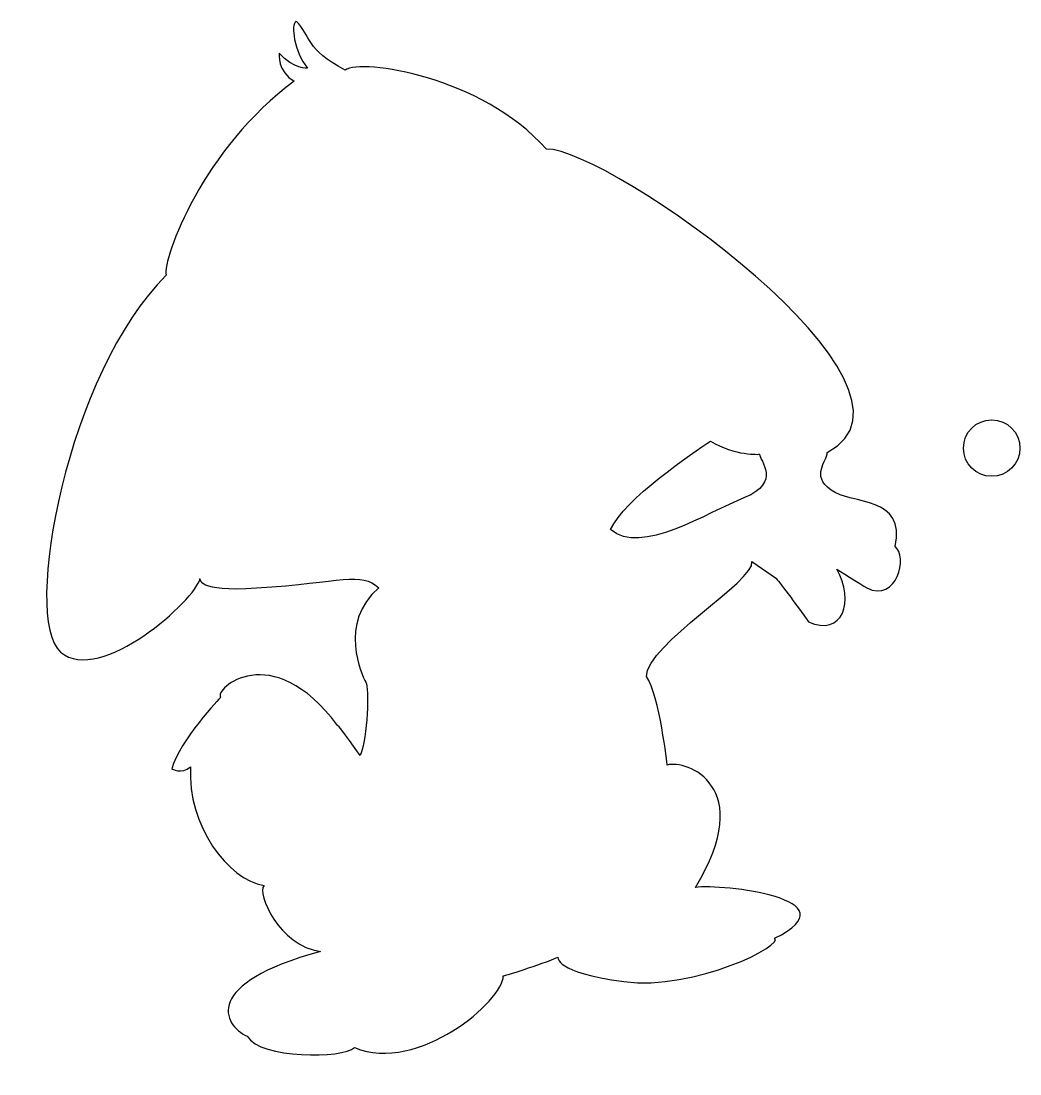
# Model space of a CAD drawing. Header units: centimetres. Extents: x -7 to 6.6, y -7.3 to 7.
import ezdxf

# ---------------------------------------------------------------- set-up
doc = ezdxf.new("R2010")
doc.units = ezdxf.units.CM
doc.header["$MEASUREMENT"] = 0
doc.layers.add('Camada 1', color=7, linetype='Continuous')

msp = doc.modelspace()

# ---------------------------------------------------------------- linework, layer by layer
at = {"layer": 'Camada 1'}
msp.add_ellipse((6.22566, 1.22211), major_axis=(0, 0.38372), ratio=1, dxfattribs=at)
for points, knots in [([(-0.40747, -5.94855), (-0.40747, -6.28113), (-1.55862, -7.27885), (-2.42844, -6.92068), (-2.42844, -6.92068), (-2.58195, -7.07416), (-3.70754, -7.07416), (-3.88661, -6.76717), (-3.88661, -6.76717), (-4.21916, -6.61366), (-4.50058, -6.05092), (-2.88889, -5.61599), (-2.88889, -5.61599), (-3.45169, -5.53923), (-3.75868, -4.82293), (-3.65634, -4.72059), (-3.65634, -4.72059), (-4.14241, -4.64386), (-4.70523, -3.90197), (-4.65406, -3.10893), (-4.65406, -3.10893), (-4.78193, -3.21127), (-4.90986, -3.13452), (-4.90986, -3.13452), (-4.90986, -3.13452), (-4.80752, -2.75079), (-4.24475, -2.16241), (-4.24475, -2.16241), (-4.24475, -2.16241), (-4.34706, -2.0601), (-3.55403, -1.34379), (-2.65863, -2.54616), (-2.65863, -2.54616), (-2.63304, -2.54616), (-2.35166, -2.95544), (-2.35166, -2.95544), (-2.35166, -2.95544), (-2.24932, -2.69964), (-2.22373, -2.0345), (-2.2749, -1.95778), (-2.2749, -1.95778), (-2.32607, -1.88102), (-2.65863, -1.13916), (-2.0958, -0.67865), (-2.0958, -0.67865), (-2.35165, -0.44844), (-2.58165, -0.60507), (-3.75865, -0.67865), (-3.75865, -0.67865), (-4.57727, -0.72985), (-4.5261, -0.55075), (-4.5261, -0.55075), (-4.5261, -0.55075), (-4.57727, -0.83216), (-5.88193, -2.00887), (-6.41917, -1.54844), (-6.41917, -1.54844), (-6.95641, -1.08799), (-6.31686, 2.26325), (-4.98658, 3.56794), (-4.98658, 3.56794), (-5.03775, 3.79818), (-4.47493, 5.30752), (-3.247, 6.20287), (-3.247, 6.20287), (-3.47724, 6.33077), (-3.45163, 6.5866), (-3.45163, 6.5866), (-3.45163, 6.5866), (-3.247, 6.35639), (-3.0679, 6.38194), (-3.0679, 6.38194), (-3.0679, 6.38194), (-3.24706, 6.6122), (-3.2982, 6.97034), (-3.22145, 7.02151), (-3.22145, 7.02151), (-3.01679, 6.81685), (-3.09355, 6.63778), (-2.55634, 6.35637), (-2.55634, 6.35637), (-2.32607, 6.50985), (-0.71439, 6.27964), (0.18096, 5.28192), (0.18096, 5.28192), (0.99955, 5.30748), (5.65545, 2.03302), (3.99265, 1.1632), (3.99265, 1.1632), (3.99265, 1.0353), (3.76244, 0.8562), (4.04385, 0.65158), (4.04385, 0.65158), (4.32526, 0.44696), (5.06713, 0.57488), (4.91361, -0.11587), (4.91361, -0.11587), (5.09271, -0.24382), (4.9392, -0.88335), (4.52988, -0.67867), (4.52988, -0.67867), (4.45315, -0.62753), (4.12057, -0.42284), (4.12057, -0.42284), (4.12057, -0.42284), (4.37637, -0.85776), (4.19733, -1.3438), (3.73684, -1.13915), (3.73684, -1.13915), (3.58333, -0.90894), (3.30192, -0.55077), (3.30192, -0.55077), (3.30192, -0.55077), (3.30192, -0.55077), (2.96934, -0.32053), (2.96934, -0.32053), (2.96934, -0.32053), (3.02054, -0.57636), (1.53675, -1.44615), (1.53675, -1.88102), (1.53675, -1.88102), (1.71585, -2.13687), (1.81816, -3.08339), (1.81816, -3.08339), (1.81816, -3.08339), (2.07399, -3.00663), (3.04609, -3.36483), (2.20189, -4.74624), (2.20189, -4.74624), (2.56006, -4.69504), (4.37639, -4.8997), (3.27634, -5.43691), (3.27634, -5.43691), (3.42982, -5.51367), (2.20192, -6.15319), (1.22976, -6.02529), (1.22976, -6.02529), (0.28324, -5.89739), (0.33438, -5.69274), (0.33438, -5.69274), (0.33438, -5.69274), (0.10421, -5.79509), (-0.40747, -5.94855), (-0.40747, -5.94855)], [0, 0, 0, 0, 0.02702703, 0.02702703, 0.02702703, 0.02702703, 0.05405405, 0.05405405, 0.05405405, 0.05405405, 0.08108108, 0.08108108, 0.08108108, 0.08108108, 0.10810811, 0.10810811, 0.10810811, 0.10810811, 0.13513514, 0.13513514, 0.13513514, 0.13513514, 0.16216216, 0.16216216, 0.16216216, 0.16216216, 0.18918919, 0.18918919, 0.18918919, 0.18918919, 0.21621622, 0.21621622, 0.21621622, 0.21621622, 0.24324324, 0.24324324, 0.24324324, 0.24324324, 0.27027027, 0.27027027, 0.27027027, 0.27027027, 0.2972973, 0.2972973, 0.2972973, 0.2972973, 0.32432432, 0.32432432, 0.32432432, 0.32432432, 0.35135135, 0.35135135, 0.35135135, 0.35135135, 0.37837838, 0.37837838, 0.37837838, 0.37837838, 0.40540541, 0.40540541, 0.40540541, 0.40540541, 0.43243243, 0.43243243, 0.43243243, 0.43243243, 0.45945946, 0.45945946, 0.45945946, 0.45945946, 0.48648649, 0.48648649, 0.48648649, 0.48648649, 0.51351351, 0.51351351, 0.51351351, 0.51351351, 0.54054054, 0.54054054, 0.54054054, 0.54054054, 0.56756757, 0.56756757, 0.56756757, 0.56756757, 0.59459459, 0.59459459, 0.59459459, 0.59459459, 0.62162162, 0.62162162, 0.62162162, 0.62162162, 0.64864865, 0.64864865, 0.64864865, 0.64864865, 0.67567568, 0.67567568, 0.67567568, 0.67567568, 0.7027027, 0.7027027, 0.7027027, 0.7027027, 0.72972973, 0.72972973, 0.72972973, 0.72972973, 0.75675676, 0.75675676, 0.75675676, 0.75675676, 0.78378378, 0.78378378, 0.78378378, 0.78378378, 0.81081081, 0.81081081, 0.81081081, 0.81081081, 0.83783784, 0.83783784, 0.83783784, 0.83783784, 0.86486486, 0.86486486, 0.86486486, 0.86486486, 0.89189189, 0.89189189, 0.89189189, 0.89189189, 0.91891892, 0.91891892, 0.91891892, 0.91891892, 0.94594595, 0.94594595, 0.94594595, 0.94594595, 1, 1, 1, 1]), ([(2.40658, 1.31673), (2.17631, 1.16325), (1.22979, 0.52369), (1.05075, 0.11438), (1.05075, 0.11438), (1.46006, -0.24376), (2.35544, 0.34459), (2.86704, 0.54928), (2.86704, 0.54928), (3.37866, 0.75396), (3.0717, 1.06093), (3.0717, 1.13766), (3.0717, 1.13766), (3.07169, 1.13763), (2.73914, 1.11207), (2.40658, 1.31673)], [0, 0, 0, 0, 0.2, 0.2, 0.2, 0.2, 0.4, 0.4, 0.4, 0.4, 0.6, 0.6, 0.6, 0.6, 1, 1, 1, 1])]:
    msp.add_open_spline(points, degree=3, knots=knots, dxfattribs=at)

doc.saveas('drawing.dxf')
